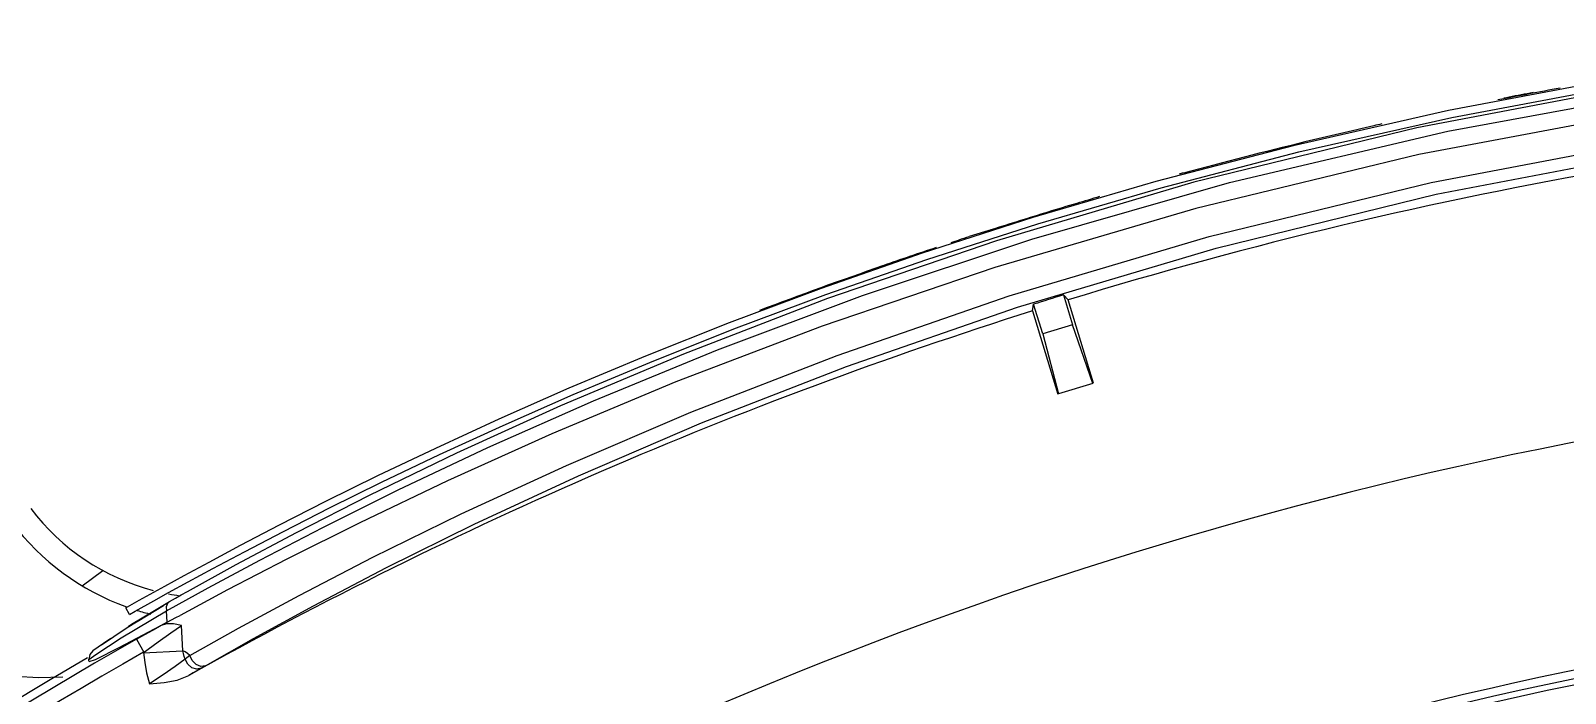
# Model space of a CAD drawing. Header units: metres. Extents: x -367 to 374, y -238 to 224.
# Drawn here: x 348.5605 to 348.6224, y 176.9183 to 176.945 of the extents above; entities that cross this region are included whole.
import ezdxf
from ezdxf.enums import TextEntityAlignment as Align

# ---------------------------------------------------------------- set-up
doc = ezdxf.new("R2010")
doc.units = ezdxf.units.M
for name, color, linetype in [('ELE-ALIMENTADORES', 160, 'Continuous'), ('LA_BAU_BASES GERAIS_R00$0$ARQ-XREF-ATT', 8, 'Continuous'), ('LA_BAU_BASES GERAIS_R00$0$BASE', 253, 'Continuous'), ('LA_BAU_BASES GERAIS_R00$0$dutos', 31, 'Continuous')]:
    doc.layers.add(name, color=color, linetype=linetype)
doc.styles.add('LA_BAU_BASES GERAIS_R00$0$R60-125-RS', font='romans.shx', dxfattribs={"height": 0.19})
doc.styles.add('LA_BAU_BASES GERAIS_R00$0$R80-100-RS', font='romans.shx', dxfattribs={"height": 0.203})

# ---------------------------------------------------------------- blocks, each defined once
blk = doc.blocks.new('LA_BAU_BASES GERAIS_R00$0$A$C2E3D5B4E')
at = {"layer": 'LA_BAU_BASES GERAIS_R00$0$dutos', "color": 251}
for p, q in [((-18.12557619002155, -1.006910129032519), (-18.13231030554437, -1.008180406270355)), ((-18.13217600665439, -1.008458915037124), (-18.12555782619961, -1.007211296863431)), ((-18.13231030554437, -1.008180406270355), (-18.1385845039232, -1.009598936056761)), ((-18.13834764006447, -1.009849949188435), (-18.13217600665439, -1.008458915037124)), ((-18.1385845039232, -1.009598936056761), (-18.14412764927692, -1.011045188843298)), ((-18.14390389034941, -1.011294491126307), (-18.13834764006447, -1.009849949188435)), ((-18.14412764927692, -1.011045188843298), (-18.14908721780034, -1.012496413726865)), ((-18.14888115058807, -1.012746913010858), (-18.14390389034941, -1.011294491126307)), ((-18.14908721780034, -1.012496413726865), (-18.15355933662261, -1.013935471750017)), ((-18.15336496993166, -1.014186690199665), (-18.14888115058807, -1.012746913010858)), ((-18.15104496587662, -1.013070334045722), (-18.15165593797633, -1.0132690243301)), ((-18.15077121811771, -1.012993914370043), (-18.15104221142417, -1.013079166010982)), ((-18.15355933662261, -1.013935471750017), (-18.15763161834559, -1.015356151550066)), ((-18.15744062904491, -1.015606089923665), (-18.15336496993166, -1.014186690199665)), ((-18.16115644670538, -1.016994277996389), (-18.15744062904491, -1.015606089923665)), ((-18.14910094397101, -1.016266876967791), (-18.14905586620887, -1.01599652470594)), ((-18.14868961471655, -1.0171940594484), (-18.14905586620887, -1.01599652470594)), ((-18.14785667424712, -1.015624329515674), (-18.14748889321527, -1.016826833322909)), ((-18.14785667424712, -1.015624329515674), (-18.14766838164678, -1.015822241455396)), ((-18.14664088222423, -1.019181772968011), (-18.14766838164678, -1.015822241455396)), ((-18.14910094397101, -1.016266876967791), (-18.14807528854874, -1.019620468763321)), ((-18.14748889321527, -1.016826833322909), (-18.14868961471655, -1.0171940594484)), ((-18.14868961471655, -1.0171940594484), (-18.14805025280032, -1.019612811884315)), ((-18.14666591794037, -1.019189429940241), (-18.14748889321527, -1.016826833322909)), ((-18.14666591797265, -1.019189429847017), (-18.14805025280032, -1.019612811884315)), ((-18.1823609055308, -1.026412202155996), (-18.18336147490015, -1.026953754041813)), ((-18.18125964387855, -1.026512338174314), (-18.1832339197648, -1.027597125502041)), ((-18.18746519739102, -1.027363530820537), (-18.186639554924, -1.026741364594898)), ((-18.18336147490015, -1.026953754041813), (-18.18414149914736, -1.027381184506964)), ((-18.18397764181452, -1.027633426652017), (-18.18319338917365, -1.027203806925343)), ((-18.18473681954606, -1.027710369309432), (-18.18517512745143, -1.02795419044304)), ((-18.18414149914736, -1.027381184506964), (-18.18473681954606, -1.027710369309432)), ((-18.18457840029669, -1.027965551137811), (-18.18397764181452, -1.027633426652017)), ((-18.18406629753383, -1.028362879448821), (-18.18238718420878, -1.027435512892851)), ((-18.18370263126678, -1.027862066338173), (-18.18346643565064, -1.027727857828438)), ((-18.18160585070518, -1.027525071331354), (-18.18351545127132, -1.02855023383762)), ((-18.18346643565064, -1.027727857828438), (-18.18322213348756, -1.027590147163835)), ((-18.18590013774894, -1.029455898175627), (-18.18406629789763, -1.028362872519835)), ((-18.18555998763577, -1.028511008064186), (-18.18570777692287, -1.028249938625493)), ((-18.18569115558466, -1.029063184975882), (-18.18393761158165, -1.02799739690289)), ((-18.18555998763577, -1.028511008064186), (-18.18532472572247, -1.028381129825163)), ((-18.18418820273985, -1.028158267517199), (-18.18547690969478, -1.028926086566742)), ((-18.18401568955562, -1.028044505917649), (-18.18541863567464, -1.028889667163355)), ((-18.18532472572247, -1.028381129825163), (-18.18457840029669, -1.027965551137811)), ((-18.18525554187397, -1.028792717704334), (-18.18418828602069, -1.028157813850783)), ((-18.18404164485628, -1.028832332943864), (-18.18406629789763, -1.028362872519835)), ((-18.18393774039509, -1.027997170159949), (-18.18370263126678, -1.027862066338173)), ((-18.18669419967478, -1.029738257948509), (-18.18569115558466, -1.029063184975882)), ((-18.18431091468324, -1.028975329173761), (-18.18598935840748, -1.029860440567234)), ((-18.18547690969478, -1.028926086566742), (-18.18561238313725, -1.029016144824425)), ((-18.18462204486127, -1.029147246376567), (-18.18431275740011, -1.028975836731377)), ((-18.18404164485628, -1.028832332943864), (-18.18431091468324, -1.028975329173761)), ((-18.18388313402841, -1.029255933937009), (-18.18346010133041, -1.028966767219288)), ((-18.18340700271619, -1.029977908090302), (-18.18346010133041, -1.028966767219288)), ((-18.18311946161816, -1.030167283261733), (-18.18115260474656, -1.029066619146022)), ((-18.18661445777707, -1.0296822908428), (-18.18703687060395, -1.029983047048233)), ((-18.18691892851848, -1.030129498277972), (-18.18590013774894, -1.029455898175627)), ((-18.18631007559497, -1.029479947653897), (-18.18661445777707, -1.0296822908428)), ((-18.18527950384362, -1.029516983079418), (-18.18498322343498, -1.030038820516609)), ((-18.18500971558751, -1.030062072258886), (-18.1844050714451, -1.029622816146173)), ((-18.1844050714451, -1.029622816146173), (-18.18388313402841, -1.029255933937009)), ((-18.18719691455999, -1.030403493793244), (-18.18720201469546, -1.030306373441078)), ((-18.18720091664761, -1.030327283208123), (-18.18691892851848, -1.030129498277972)), ((-18.18715997001937, -1.030129106576339), (-18.18720085685891, -1.030327286115323)), ((-18.18703783926549, -1.029983754628745), (-18.18715997001937, -1.030129106576339)), ((-18.18598935840748, -1.029860440567234), (-18.18694666588362, -1.030343671831531)), ((-18.18500971558751, -1.030062072258886), (-18.18340700271619, -1.029977908090302)), ((-18.18499050812147, -1.030043539442602), (-18.18494254509756, -1.030448209904705)), ((-18.18325002328243, -1.030271471939329), (-18.18330973895593, -1.030320799038861)), ((-18.18311942908542, -1.030167362957116), (-18.18325002328243, -1.030271471939329)), ((-18.18302529324535, -1.030374135791305), (-18.18311946161816, -1.030167283261733)), ((-18.18694666588362, -1.030343671831531), (-18.18719558415569, -1.030428826457126)), ((-18.18298403664767, -1.030872579997038), (-18.18316877202574, -1.030979194979579)), ((-18.18248873015887, -1.030584265831919), (-18.18298403664767, -1.030872579997038))]:
    blk.add_line(p, q, dxfattribs=at)
for points in [[(-18.10434023362473, -1.004960067987838), (-18.11416204702232, -1.005741755124916), (-18.12401622797859, -1.007064991982759), (-18.13359098123135, -1.008880135223706), (-18.14258623157616, -1.011075306744431), (-18.15056008704107, -1.013433238869936), (-18.15738028466717, -1.015770499814778), (-18.16319919936461, -1.018008499817995), (-18.16815301540657, -1.020098078355375), (-18.17235260575944, -1.022008091102805), (-18.17588740143015, -1.02371920240347), (-18.17883449906958, -1.025221211381165), (-18.18125964387855, -1.026512338174314)], [(-18.18238718420878, -1.027435512892851), (-18.18029918065179, -1.026317427642596), (-18.17775628907259, -1.024999892919539), (-18.17470644813193, -1.023485669030549), (-18.17108865306841, -1.021779868579131), (-18.16682503862285, -1.019891238203115), (-18.16181998711568, -1.017836283736131), (-18.15596648012081, -1.015647355592762), (-18.14913638214637, -1.013375177926434), (-18.14114761883877, -1.011088049184934), (-18.13233384677642, -1.00901077100724), (-18.12315260999287, -1.007327674360738), (-18.11371413396535, -1.006095284335686)], [(-18.10428175856362, -1.006069075200855), (-18.11414795300936, -1.006851393335353), (-18.12396300785235, -1.008165612260825), (-18.13350355065108, -1.009960064640552), (-18.14251488546188, -1.012137947682447), (-18.1506199203676, -1.014512101115713), (-18.15759064188933, -1.016880920695883), (-18.16349640783903, -1.019133182888879), (-18.1685033334212, -1.021225164510895), (-18.17272418250684, -1.023122606850109), (-18.17626281765592, -1.02481185087089), (-18.17920375029587, -1.026282526084913), (-18.18160585070518, -1.027525071331354)], [(-18.18115260474656, -1.029066619146022), (-18.178709673963, -1.027747938724303), (-18.17573423255794, -1.026209452429782), (-18.17216210173808, -1.024455850890433), (-18.16791513046371, -1.02249804284537), (-18.16289888291101, -1.020356169489958), (-18.15699401640597, -1.018061734798891), (-18.15004490115973, -1.015662412580866), (-18.14196890117455, -1.013265227526233), (-18.13301351939856, -1.011078454884398), (-18.12359129127913, -1.009293166128089), (-18.11395900856803, -1.007998041961116), (-18.10422123822843, -1.007221545674099)], [(-18.18248873015887, -1.030584265831919), (-18.18054928694198, -1.029481289262719), (-18.17813334191351, -1.028160412563636), (-18.17518595325259, -1.026621243983016), (-18.17164597470276, -1.024870177157197), (-18.16743440703112, -1.022917466957267), (-18.16245960076822, -1.020784044558866), (-18.15660943792375, -1.018503291955938), (-18.14971447420476, -1.016116478018091), (-18.14169342711239, -1.013730900422331), (-18.13281241283244, -1.011558726459668), (-18.1234775964997, -1.00978659534411), (-18.11390672433947, -1.008496605086464), (-18.10419501969955, -1.007720817180768)], [(-18.15763161834559, -1.015356151550066), (-18.16134298776262, -1.016744721049861), (-18.16472522129811, -1.018089920855971), (-18.16781902443643, -1.019388577890993), (-18.17064394476256, -1.020632541247494), (-18.17321111178114, -1.021812196330927), (-18.17554035091518, -1.022923866586268), (-18.17764656319025, -1.023963587140486), (-18.17951987900437, -1.024916312646553), (-18.18109637437874, -1.025738751666438), (-18.1823609055308, -1.026412202155996)], [(-18.18319338917365, -1.027203806925343), (-18.18218802718513, -1.026659873870528), (-18.18091629477885, -1.02598293483851), (-18.17934791270045, -1.025165175752306), (-18.17748549966984, -1.024218425705101), (-18.17537851641328, -1.023178774995074), (-18.17304369618239, -1.022065047079366), (-18.17047096962631, -1.020883668613521), (-18.16764539523717, -1.019640460426842), (-18.16454819298951, -1.018341640797814), (-18.16115644670538, -1.016994277996389)], [(-18.18517512745143, -1.02795419044304), (-18.18565035768177, -1.028218965550593), (-18.18570777692287, -1.028249938625493)], [(-18.18393761158165, -1.02799739690289), (-18.18402344698916, -1.028076184822282), (-18.18407302057904, -1.028205975739354), (-18.18406618256006, -1.028362868215197)], [(-18.18346010190669, -1.028966767248392), (-18.18377750109141, -1.028894559168918), (-18.18406535077168, -1.028895278962125), (-18.18431504570322, -1.028975546107802)], [(-18.18404385661904, -1.028832441836755), (-18.18368297467839, -1.028641991090069), (-18.1835169775859, -1.028550313989115)], [(-18.18527945927838, -1.029516957776821), (-18.18494343900716, -1.029327108818222), (-18.18462204486127, -1.029147246376567)], [(-18.1931096397941, -1.029742111830899), (-18.19274443776726, -1.030072502954852), (-18.19227476866217, -1.030382208426715), (-18.19168780196014, -1.030652770957374), (-18.19098119156354, -1.030866120549206), (-18.19016165752203, -1.031005828685636), (-18.1892352889696, -1.031063563306986), (-18.18824715971095, -1.031034362630805)], [(-18.18330973895593, -1.030320799038861), (-18.18334872183823, -1.030205913727229), (-18.18338176441216, -1.03009214944376), (-18.1834070038127, -1.029977908426815)], [(-18.18311942896139, -1.030167362837972), (-18.18322063766061, -1.030091626596175), (-18.18331684942223, -1.030026844402698), (-18.18340700386534, -1.029977908190347)], [(-18.18494254509756, -1.030448209904705), (-18.18486603126291, -1.030865443469963), (-18.18474805505184, -1.031307490074767)], [(-18.18330974072398, -1.030320799351728), (-18.18371439965165, -1.030617312072707), (-18.18419792618033, -1.03094745432162), (-18.18474805505184, -1.031307490074767)], [(-18.18266479361057, -1.030686877300639), (-18.18284620774568, -1.030725707469344), (-18.18303871043429, -1.030666639141771), (-18.18320427048286, -1.030522416200881), (-18.18330962721052, -1.030320779239162)], [(-18.18248827932814, -1.030583294579344), (-18.18267357851164, -1.030614631780452), (-18.18287075927719, -1.030533102981906), (-18.18302529324535, -1.030374135791305)], [(-18.18474805505184, -1.031307490074767), (-18.18416428527087, -1.031257817737412), (-18.18362932721186, -1.031159792070582), (-18.18316869476121, -1.030979155133707)]]:
    blk.add_lwpolyline(points, dxfattribs=at)
for centre, radius, start, end in [((-18.09466964279011, -1.189082979795046), 0.1847989941017943, 100.3283134523695, 101.1220308673433), ((-18.09466953944434, -1.189060810234594), 0.1847989941017943, 100.9780205200321, 101.0471305729312), ((-18.09466953239621, -1.18905929840065), 0.1847989941017943, 100.672681180101, 100.9752836456752), ((-18.09466975517489, -1.189107552631128), 0.1812088669945824, 92.48031861252151, 107.0060444451529), ((-18.0946695776006, -1.189068995343121), 0.1847989941017943, 102.7066895264055, 103.593310716677), ((-18.09466956259985, -1.189065777558142), 0.1847989941017943, 102.6039671131637, 102.7090224199836), ((-18.09466959558824, -1.189072854225458), 0.1847989941017943, 103.5930192306027, 105.1648367741294), ((-18.09466956259985, -1.189065777558142), 0.1847989941017943, 105.1661410952185, 105.2209093860655), ((-18.09466957880761, -1.189069254246704), 0.1847989941017943, 106.2531887691602, 106.5531634736699), ((-18.09466958975383, -1.189071602620686), 0.1847989941017943, 106.9278726413793, 107.6762995405325), ((-18.0946695825935, -1.189070066427746), 0.1847989941017943, 106.5530905924174, 106.9280016251772), ((-18.09466956590472, -1.189066486570198), 0.1847989941017943, 108.0944962015142, 108.2035082211289), ((-18.09466954769266, -1.189062579827976), 0.1847989941017943, 107.9653629861754, 108.0992013051073), ((-18.09466956590472, -1.189066486570198), 0.1847989941017943, 108.3972175366165, 109.1021043575685), ((-18.09466958711721, -1.189071036970915), 0.1847989941017943, 109.1055484623572, 110.7420059561563), ((-18.09466975517489, -1.189107552631128), 0.1814532365725293, 107.0446226473666, 107.4410998797765), ((-18.09466975517489, -1.189107552631128), 0.1812088669945824, 107.4803186120118, 119.2342151836635), ((-18.09466975517489, -1.189107552631128), 0.1706766452543957, 97.30913626209104, 121.4670097702568), ((-18.18231990307652, -1.018788867106366), 0.009049950739687517, 216.999999991426, 255.424229212852), ((-18.18231990307652, -1.018788867106366), 0.009999945567973503, 216.999999991426, 250.3584358624727), ((-18.18231990307652, -1.018788867106366), 0.009049950739687517, 259.409745816347, 262.3392314423741), ((-18.18231990307652, -1.018788867106366), 0.009999945567973503, 252.9626881180643, 256.2360908943406), ((-18.09466975517489, -1.189107552631128), 0.1835191446238739, 119.5863259961325, 158.1019567357797), ((-18.09466975517489, -1.189107552631128), 0.1829190643037325, 119.589056064672, 158.1020136586147), ((-18.09466975517489, -1.189107552631128), 0.1838579538727667, 120.2350051674352, 154.8473070587281), ((-18.09466975517489, -1.189107552631128), 0.1613162956420721, 99.70281810240509, 124.7690556359331), ((-18.09466975517489, -1.189107552631128), 0.1616563787858307, 99.84790157935424, 123.9473457888196), ((-18.09466975517489, -1.189107552631128), 0.1610729257470837, 99.70283272397107, 124.7687637428037), ((-18.09466975517489, -1.189107552631128), 0.1601566402325111, 99.77129520672976, 126.2110988880778)]:
    blk.add_arc(centre, radius, start, end, dxfattribs=at)
blk = doc.blocks.new('LA_BAU_BASES GERAIS_R00')
at = {"layer": 'LA_BAU_BASES GERAIS_R00$0$ARQ-XREF-ATT'}
blk.add_blockref('LA_BAU_BASES GERAIS_R00$0$A$C2E3D5B4E', (366.75, 177.95), dxfattribs=at)
at = {"layer": 'LA_BAU_BASES GERAIS_R00$0$BASE', "style": 'LA_BAU_BASES GERAIS_R00$0$R60-125-RS'}
for p in [(242.7815727361595, 218.919159373358), (358.6365727361596, 192.964159373358)]:
    blk.add_attdef('S', text='', height=0.19, rotation=90, dxfattribs=at).set_placement(p, align=Align.MIDDLE_CENTER)
at = {"layer": 'LA_BAU_BASES GERAIS_R00$0$BASE', "style": 'LA_BAU_BASES GERAIS_R00$0$R80-100-RS'}
blk.add_attdef('ACESSO', text='', height=0.203, dxfattribs=at).set_placement((365.922255870473, 191.9868442639211), align=Align.TOP_CENTER)
at = {"layer": 'LA_BAU_BASES GERAIS_R00$0$BASE', "style": 'LA_BAU_BASES GERAIS_R00$0$R60-125-RS'}
blk.add_attdef('S', text='', height=0.19, dxfattribs=at).set_placement((266.114159373358, 180.9134272638404), align=Align.MIDDLE_CENTER)

msp = doc.modelspace()

# ---------------------------------------------------------------- block references
at = {"layer": 'ELE-ALIMENTADORES', "color": 2}
msp.add_blockref('LA_BAU_BASES GERAIS_R00', (0, 0), dxfattribs=at)

doc.saveas('drawing.dxf')
